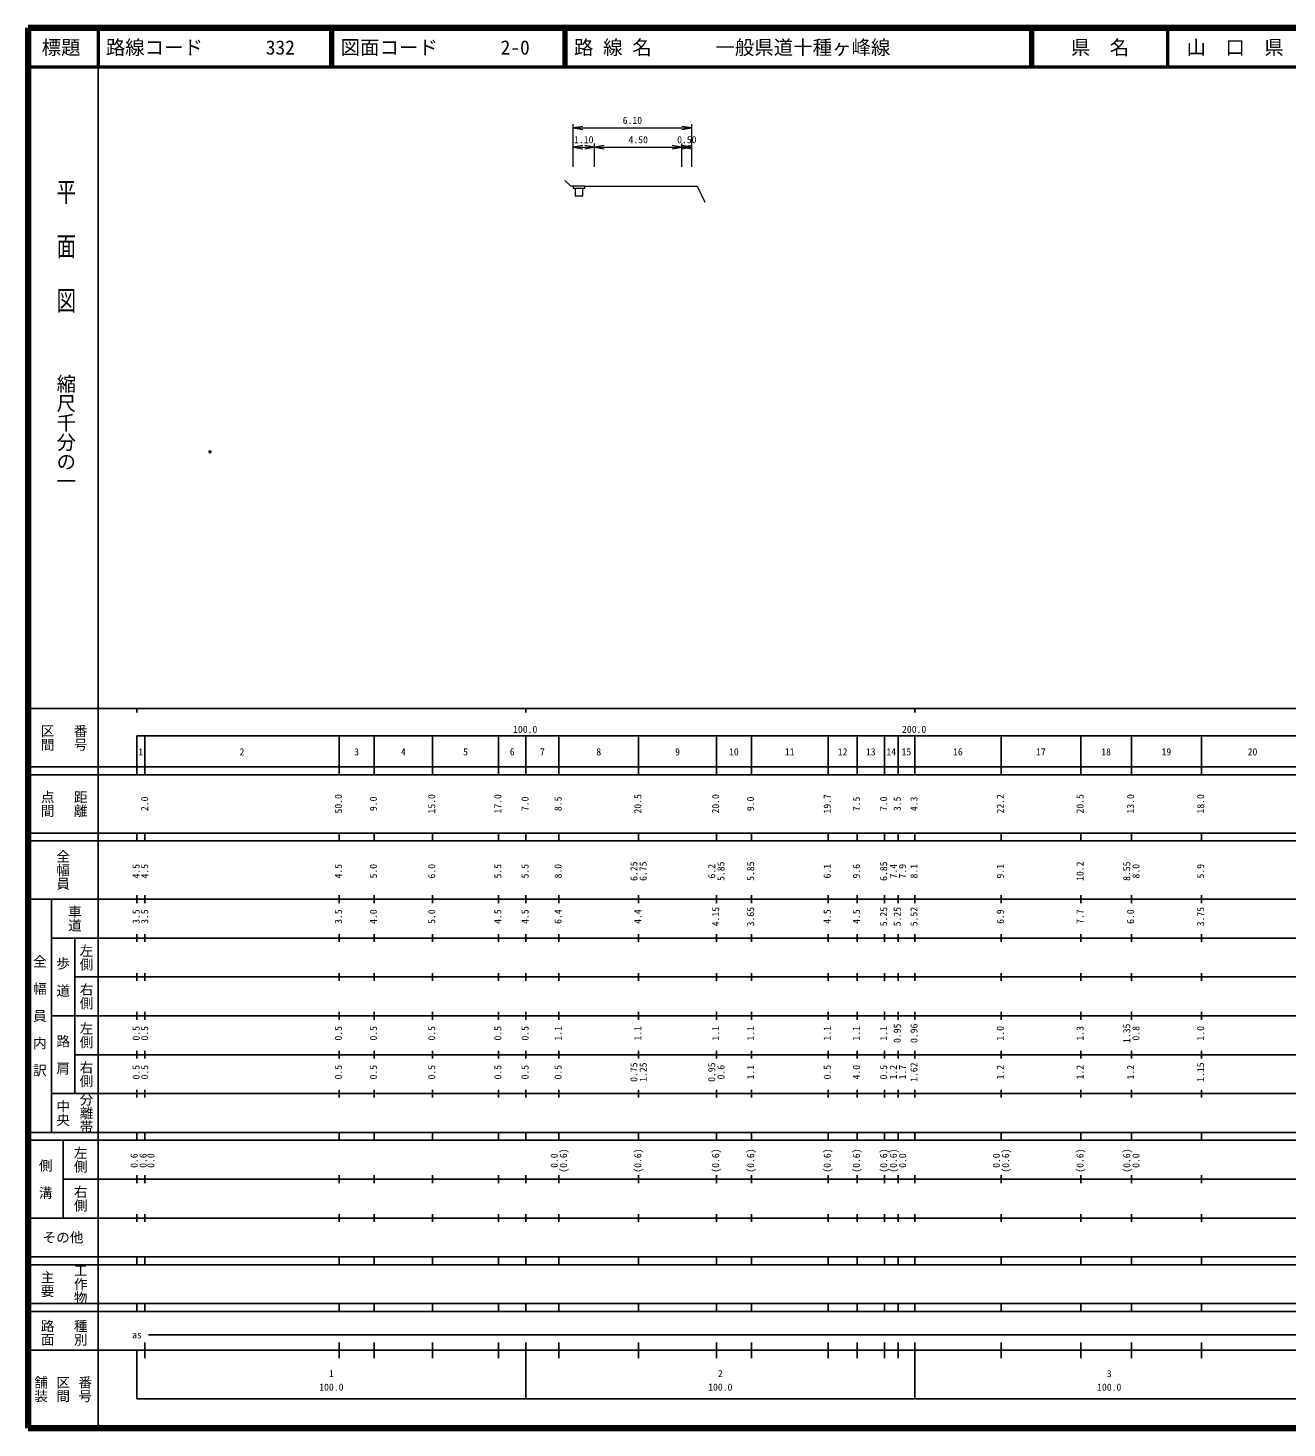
# Model space of a CAD drawing. Units: millimetres on the paper, with parts at other scales. Extents: x 40 to 680, y 20 to 380.
# Drawn here: x 40 to 363.7, y 20 to 380 of the extents above; entities that cross this region are included whole.
import ezdxf
from ezdxf.enums import TextEntityAlignment as Align

# ---------------------------------------------------------------- set-up
doc = ezdxf.new("R2010")
doc.units = ezdxf.units.MM
doc.header["$PDMODE"] = 32
doc.header["$PDSIZE"] = 0.5
for name, color, linetype, lineweight in [('M-BGD', 7, 'Continuous', 13), ('M-TTL', 2, 'Continuous', 140), ('M-TTL-BAND', 7, 'Continuous', 25), ('M-TTL-LINE', 7, 'Continuous', 50)]:
    doc.layers.add(name, color=color, linetype=linetype, lineweight=lineweight)
doc.layers.add('M-OTRS', color=6, linetype='Continuous')
doc.layers.add('M-TTL-TXT', color=7, linetype='Continuous')
doc.styles.add('@ＭＳ ゴシック', font='')
doc.styles.add('ＭＳ ゴシック', font='')
doc.styles.get('@ＭＳ ゴシック').set_extended_font_data('@MS Gothic')
doc.styles.get('ＭＳ ゴシック').set_extended_font_data('MS Gothic')

# ---------------------------------------------------------------- blocks, each defined once
blk = doc.blocks.new('open_arrow')
at = {"color": 0, "linetype": 'Continuous', "lineweight": -2}
blk.add_lwpolyline([(7.5, 1.25), (0, 0), (7.5, -1.25)], dxfattribs=at)

msp = doc.modelspace()

# ---------------------------------------------------------------- linework, layer by layer
at = {"layer": 'M-BGD'}
for p, q in [((180.152, 349.329), (180.152, 355.297)), ((180.152, 354.297), (210.652, 354.297)), ((210.652, 349.329), (210.652, 355.297)), ((180.152, 344.329), (180.152, 350.329)), ((180.152, 349.329), (185.652, 349.329)), ((185.652, 344.329), (185.652, 350.329)), ((185.652, 349.329), (208.152, 349.329)), ((208.152, 344.329), (208.152, 350.329)), ((208.152, 349.329), (210.652, 349.329)), ((210.652, 344.329), (210.652, 350.329)), ((179.566, 339.329), (178.043, 340.758)), ((180.152, 339.329), (179.566, 339.329)), ((183.152, 339.329), (180.152, 339.329)), ((180.152, 339.329), (180.152, 338.829)), ((180.152, 338.829), (183.152, 338.829)), ((180.652, 338.829), (180.652, 336.829)), ((182.652, 336.829), (182.652, 338.829)), ((183.152, 339.329), (185.652, 339.329)), ((183.152, 338.829), (183.152, 339.329)), ((185.652, 339.329), (208.152, 339.329)), ((208.152, 339.329), (210.652, 339.329)), ((210.652, 339.329), (212.087, 339.329)), ((212.087, 339.329), (214.043, 335.191)), ((180.652, 336.829), (182.652, 336.829))]:
    msp.add_line(p, q, dxfattribs=at)
at = {"layer": 'M-OTRS'}
msp.add_point((86.799, 271.048), dxfattribs=at)
at = {"layer": 'M-TTL'}
for p, q in [((40, 380), (40, 20)), ((680, 380), (40, 380)), ((40, 20), (680, 20))]:
    msp.add_line(p, q, dxfattribs=at)
at = {"layer": 'M-TTL-BAND'}
for p, q in [((58, 370), (58, 20)), ((40, 205), (579, 205)), ((68, 205), (68, 204)), ((168, 205), (168, 204)), ((268, 205), (268, 204)), ((68, 198), (579, 198)), ((68, 198), (68, 188)), ((70, 188), (70, 198)), ((120, 188), (120, 198)), ((129, 188), (129, 198)), ((144, 188), (144, 198)), ((161, 188), (161, 198)), ((168, 188), (168, 198)), ((176.5, 188), (176.5, 198)), ((197, 188), (197, 198)), ((217, 188), (217, 198)), ((226, 188), (226, 198)), ((245.7, 188), (245.7, 198)), ((253.2, 188), (253.2, 198)), ((260.2, 188), (260.2, 198)), ((263.7, 188), (263.7, 198)), ((268, 188), (268, 198)), ((290.2, 188), (290.2, 198)), ((310.7, 188), (310.7, 198)), ((323.7, 188), (323.7, 198)), ((341.7, 188), (341.7, 198)), ((40, 190), (579, 190)), ((40, 188), (579, 188)), ((40, 173), (579, 173)), ((68, 171), (68, 173)), ((70, 171), (70, 173)), ((120, 171), (120, 173)), ((129, 171), (129, 173)), ((144, 171), (144, 173)), ((161, 171), (161, 173)), ((168, 171), (168, 173)), ((176.5, 171), (176.5, 173)), ((197, 171), (197, 173)), ((217, 171), (217, 173)), ((226, 171), (226, 173)), ((245.7, 171), (245.7, 173)), ((253.2, 171), (253.2, 173)), ((260.2, 171), (260.2, 173)), ((263.7, 171), (263.7, 173)), ((268, 171), (268, 173)), ((290.2, 171), (290.2, 173)), ((310.7, 171), (310.7, 173)), ((323.7, 171), (323.7, 173)), ((341.7, 171), (341.7, 173)), ((40, 171), (579, 171)), ((40, 156), (579, 156)), ((46, 96), (46, 156)), ((68, 155), (68, 157)), ((70, 155), (70, 157)), ((120, 155), (120, 157)), ((129, 155), (129, 157)), ((144, 155), (144, 157)), ((161, 155), (161, 157)), ((168, 155), (168, 157)), ((176.5, 155), (176.5, 157)), ((197, 155), (197, 157)), ((217, 155), (217, 157)), ((226, 155), (226, 157)), ((245.7, 155), (245.7, 157)), ((253.2, 155), (253.2, 157)), ((260.2, 155), (260.2, 157)), ((263.7, 155), (263.7, 157)), ((268, 155), (268, 157)), ((290.2, 155), (290.2, 157)), ((310.7, 155), (310.7, 157)), ((323.7, 155), (323.7, 157)), ((341.7, 155), (341.7, 157)), ((46, 146), (579, 146)), ((52, 146), (52, 106)), ((68, 145), (68, 147)), ((70, 145), (70, 147)), ((120, 145), (120, 147)), ((129, 145), (129, 147)), ((144, 145), (144, 147)), ((161, 145), (161, 147)), ((168, 145), (168, 147)), ((176.5, 145), (176.5, 147)), ((197, 145), (197, 147)), ((217, 145), (217, 147)), ((226, 145), (226, 147)), ((245.7, 145), (245.7, 147)), ((253.2, 145), (253.2, 147)), ((260.2, 145), (260.2, 147)), ((263.7, 145), (263.7, 147)), ((268, 145), (268, 147)), ((290.2, 145), (290.2, 147)), ((310.7, 145), (310.7, 147)), ((323.7, 145), (323.7, 147)), ((341.7, 145), (341.7, 147)), ((68, 135), (68, 137)), ((70, 135), (70, 137)), ((120, 135), (120, 137)), ((129, 135), (129, 137)), ((144, 135), (144, 137)), ((161, 135), (161, 137)), ((168, 135), (168, 137)), ((176.5, 135), (176.5, 137)), ((197, 135), (197, 137)), ((217, 135), (217, 137)), ((226, 135), (226, 137)), ((245.7, 135), (245.7, 137)), ((253.2, 135), (253.2, 137)), ((260.2, 135), (260.2, 137)), ((263.7, 135), (263.7, 137)), ((268, 135), (268, 137)), ((290.2, 135), (290.2, 137)), ((310.7, 135), (310.7, 137)), ((323.7, 135), (323.7, 137)), ((341.7, 135), (341.7, 137)), ((52, 136), (579, 136)), ((46, 126), (579, 126)), ((68, 125), (68, 127)), ((70, 125), (70, 127)), ((120, 125), (120, 127)), ((129, 125), (129, 127)), ((144, 125), (144, 127)), ((161, 125), (161, 127)), ((168, 125), (168, 127)), ((176.5, 125), (176.5, 127)), ((197, 125), (197, 127)), ((217, 125), (217, 127)), ((226, 125), (226, 127)), ((245.7, 125), (245.7, 127)), ((253.2, 125), (253.2, 127)), ((260.2, 125), (260.2, 127)), ((263.7, 125), (263.7, 127)), ((268, 125), (268, 127)), ((290.2, 125), (290.2, 127)), ((310.7, 125), (310.7, 127)), ((323.7, 125), (323.7, 127)), ((341.7, 125), (341.7, 127)), ((52, 116), (579, 116)), ((68, 115), (68, 117)), ((70, 115), (70, 117)), ((120, 115), (120, 117)), ((129, 115), (129, 117)), ((144, 115), (144, 117)), ((161, 115), (161, 117)), ((168, 115), (168, 117)), ((176.5, 115), (176.5, 117)), ((197, 115), (197, 117)), ((217, 115), (217, 117)), ((226, 115), (226, 117)), ((245.7, 115), (245.7, 117)), ((253.2, 115), (253.2, 117)), ((260.2, 115), (260.2, 117)), ((263.7, 115), (263.7, 117)), ((268, 115), (268, 117)), ((290.2, 115), (290.2, 117)), ((310.7, 115), (310.7, 117)), ((323.7, 115), (323.7, 117)), ((341.7, 115), (341.7, 117)), ((46, 106), (579, 106)), ((68, 105), (68, 107)), ((70, 105), (70, 107)), ((120, 105), (120, 107)), ((129, 105), (129, 107)), ((144, 105), (144, 107)), ((161, 105), (161, 107)), ((168, 105), (168, 107)), ((176.5, 105), (176.5, 107)), ((197, 105), (197, 107)), ((217, 105), (217, 107)), ((226, 105), (226, 107)), ((245.7, 105), (245.7, 107)), ((253.2, 105), (253.2, 107)), ((260.2, 105), (260.2, 107)), ((263.7, 105), (263.7, 107)), ((268, 105), (268, 107)), ((290.2, 105), (290.2, 107)), ((310.7, 105), (310.7, 107)), ((323.7, 105), (323.7, 107)), ((341.7, 105), (341.7, 107)), ((40, 96), (579, 96)), ((40, 94), (579, 94)), ((49, 94), (49, 74)), ((68, 94), (68, 96)), ((70, 94), (70, 96)), ((120, 94), (120, 96)), ((129, 94), (129, 96)), ((144, 94), (144, 96)), ((161, 94), (161, 96)), ((168, 94), (168, 96)), ((176.5, 94), (176.5, 96)), ((197, 94), (197, 96)), ((217, 94), (217, 96)), ((226, 94), (226, 96)), ((245.7, 94), (245.7, 96)), ((253.2, 94), (253.2, 96)), ((260.2, 94), (260.2, 96)), ((263.7, 94), (263.7, 96)), ((268, 94), (268, 96)), ((290.2, 94), (290.2, 96)), ((310.7, 94), (310.7, 96)), ((323.7, 94), (323.7, 96)), ((341.7, 94), (341.7, 96)), ((49, 84), (579, 84)), ((68, 83), (68, 85)), ((70, 83), (70, 85)), ((120, 83), (120, 85)), ((129, 83), (129, 85)), ((144, 83), (144, 85)), ((161, 83), (161, 85)), ((168, 83), (168, 85)), ((176.5, 83), (176.5, 85)), ((197, 83), (197, 85)), ((217, 83), (217, 85)), ((226, 83), (226, 85)), ((245.7, 83), (245.7, 85)), ((253.2, 83), (253.2, 85)), ((260.2, 83), (260.2, 85)), ((263.7, 83), (263.7, 85)), ((268, 83), (268, 85)), ((290.2, 83), (290.2, 85)), ((310.7, 83), (310.7, 85)), ((323.7, 83), (323.7, 85)), ((341.7, 83), (341.7, 85)), ((40, 74), (579, 74)), ((68, 73), (68, 75)), ((70, 73), (70, 75)), ((120, 73), (120, 75)), ((129, 73), (129, 75)), ((144, 73), (144, 75)), ((161, 73), (161, 75)), ((168, 73), (168, 75)), ((176.5, 73), (176.5, 75)), ((197, 73), (197, 75)), ((217, 73), (217, 75)), ((226, 73), (226, 75)), ((245.7, 73), (245.7, 75)), ((253.2, 73), (253.2, 75)), ((260.2, 73), (260.2, 75)), ((263.7, 73), (263.7, 75)), ((268, 73), (268, 75)), ((290.2, 73), (290.2, 75)), ((310.7, 73), (310.7, 75)), ((323.7, 73), (323.7, 75)), ((341.7, 73), (341.7, 75)), ((40, 64), (579, 64)), ((40, 62), (579, 62)), ((68, 62), (68, 64)), ((70, 62), (70, 64)), ((120, 62), (120, 64)), ((129, 62), (129, 64)), ((144, 62), (144, 64)), ((161, 62), (161, 64)), ((168, 62), (168, 64)), ((176.5, 62), (176.5, 64)), ((197, 62), (197, 64)), ((217, 62), (217, 64)), ((226, 62), (226, 64)), ((245.7, 62), (245.7, 64)), ((253.2, 62), (253.2, 64)), ((260.2, 62), (260.2, 64)), ((263.7, 62), (263.7, 64)), ((268, 62), (268, 64)), ((290.2, 62), (290.2, 64)), ((310.7, 62), (310.7, 64)), ((323.7, 62), (323.7, 64)), ((341.7, 62), (341.7, 64)), ((40, 52), (579, 52)), ((68, 50), (68, 52)), ((70, 50), (70, 52)), ((120, 50), (120, 52)), ((129, 50), (129, 52)), ((144, 50), (144, 52)), ((161, 50), (161, 52)), ((168, 50), (168, 52)), ((176.5, 50), (176.5, 52)), ((197, 50), (197, 52)), ((217, 50), (217, 52)), ((226, 50), (226, 52)), ((245.7, 50), (245.7, 52)), ((253.2, 50), (253.2, 52)), ((260.2, 50), (260.2, 52)), ((263.7, 50), (263.7, 52)), ((268, 50), (268, 52)), ((290.2, 50), (290.2, 52)), ((310.7, 50), (310.7, 52)), ((323.7, 50), (323.7, 52)), ((341.7, 50), (341.7, 52)), ((40, 50), (579, 50)), ((71, 44), (565, 44)), ((40, 40), (579, 40)), ((68, 40), (68, 27.5)), ((70, 38), (70, 42)), ((120, 38), (120, 42)), ((129, 38), (129, 42)), ((144, 38), (144, 42)), ((161, 38), (161, 42)), ((168, 27.5), (168, 42)), ((176.5, 38), (176.5, 42)), ((197, 38), (197, 42)), ((217, 38), (217, 42)), ((226, 38), (226, 42)), ((245.7, 38), (245.7, 42)), ((253.2, 38), (253.2, 42)), ((260.2, 38), (260.2, 42)), ((263.7, 38), (263.7, 42)), ((268, 27.5), (268, 42)), ((290.2, 38), (290.2, 42)), ((310.7, 38), (310.7, 42)), ((323.7, 38), (323.7, 42)), ((341.7, 38), (341.7, 42)), ((68, 27.5), (579, 27.5))]:
    msp.add_line(p, q, dxfattribs=at)
at = {"layer": 'M-TTL-LINE'}
for p, q in [((58, 380), (58, 370)), ((117.75, 380), (117.75, 370)), ((118.25, 380), (118.25, 370)), ((177.75, 380), (177.75, 370)), ((178.25, 380), (178.25, 370)), ((297.75, 380), (297.75, 370)), ((298.25, 380), (298.25, 370)), ((333, 380), (333, 370)), ((40, 370), (680, 370))]:
    msp.add_line(p, q, dxfattribs=at)

# ---------------------------------------------------------------- block references
at = {"layer": 'M-BGD', "xscale": 0.333, "yscale": 0.333}
for p in [(180.152, 354.297), (180.152, 349.329), (185.652, 349.329), (208.152, 349.329)]:
    msp.add_blockref('open_arrow', p, dxfattribs=at)
at = {"layer": 'M-BGD', "xscale": 0.333, "yscale": 0.333, "rotation": 180}
for p in [(210.652, 354.297), (185.652, 349.329), (208.152, 349.329), (210.652, 349.329)]:
    msp.add_blockref('open_arrow', p, dxfattribs=at)

# ---------------------------------------------------------------- texts
at = {"layer": 'M-BGD', "style": 'ＭＳ ゴシック'}
for s, p in [('6.10', (195.402, 354.797)), ('1.10', (182.902, 349.829)), ('4.50', (196.902, 349.829)), ('0.50', (209.402, 349.829))]:
    msp.add_text(s, height=1.833, dxfattribs=at).set_placement(p, align=Align.BOTTOM_CENTER)
at = {"layer": 'M-TTL-BAND', "style": '@ＭＳ ゴシック', "width": 1.4}
msp.add_text('平  面  図', height=3.666, rotation=270, dxfattribs=at).set_placement((49.777, 306.475), align=Align.MIDDLE_RIGHT)
at = {"layer": 'M-TTL-BAND', "style": '@ＭＳ ゴシック'}
msp.add_text('縮尺千分の一', height=3.666, rotation=270, dxfattribs=at).set_placement((49.777, 261.03), align=Align.MIDDLE_RIGHT)
for s, p in [('区間', (45, 197.5)), ('番号', (53.5, 197.5)), ('点間', (45, 180.5)), ('距離', (53.5, 180.5)), ('全幅員', (49, 163.5)), ('車道', (52, 151)), ('左側', (55, 141)), ('全\u3000幅\u3000員\u3000内\u3000訳', (43, 126)), ('歩\u3000道', (49, 136)), ('右側', (55, 131)), ('左側', (55, 121)), ('路\u3000肩', (49, 116)), ('右側', (55, 111)), ('分離帯', (55, 101)), ('中央', (49, 101)), ('左側', (53.5, 89)), ('側\u3000溝', (44.5, 84)), ('右側', (53.5, 79)), ('工作物', (53.5, 57)), ('主要', (45, 57)), ('路面', (45, 44.5)), ('種別', (53.5, 44.5)), ('舗装', (43.333, 30)), ('区間', (49, 30)), ('番号', (54.667, 30))]:
    msp.add_text(s, height=2.566, rotation=270, dxfattribs=at).set_placement(p, align=Align.MIDDLE_CENTER)
at = {"layer": 'M-TTL-BAND', "style": 'ＭＳ ゴシック'}
for s, p in [('100.0', (167.844, 198.195)), ('200.0', (267.844, 198.195)), ('1', (69, 192.405)), ('2', (95, 192.405)), ('3', (124.5, 192.405)), ('4', (136.5, 192.405)), ('5', (152.5, 192.405)), ('6', (164.5, 192.405)), ('7', (172.25, 192.405)), ('8', (186.75, 192.405)), ('9', (207, 192.405)), ('10', (221.5, 192.405)), ('11', (235.85, 192.405)), ('12', (249.45, 192.405)), ('13', (256.7, 192.405)), ('14', (261.95, 192.405)), ('15', (265.85, 192.405)), ('16', (279.1, 192.405)), ('17', (300.45, 192.405)), ('18', (317.2, 192.405)), ('19', (332.7, 192.405)), ('20', (354.85, 192.405)), ('as', (68, 42.5)), ('1', (118, 32.523)), ('2', (218, 32.523)), ('3', (318, 32.523)), ('100.0', (118, 29.033)), ('100.0', (218, 29.033)), ('100.0', (318, 29.033))]:
    msp.add_text(s, height=1.833, dxfattribs=at).set_placement(p, align=Align.BOTTOM_CENTER)
for s, p in [('2.0', (71.452, 180.5)), ('50.0', (121.251, 180.5)), ('9.0', (130.251, 180.5)), ('15.0', (145.251, 180.5)), ('17.0', (162.251, 180.5)), ('7.0', (169.251, 180.5)), ('8.5', (177.751, 180.5)), ('20.5', (198.251, 180.5)), ('20.0', (218.251, 180.5)), ('9.0', (227.251, 180.5)), ('19.7', (246.951, 180.5)), ('7.5', (254.451, 180.5)), ('7.0', (261.451, 180.5)), ('3.5', (264.951, 180.5)), ('4.3', (269.251, 180.5)), ('22.2', (291.451, 180.5)), ('20.5', (311.951, 180.5)), ('13.0', (324.951, 180.5)), ('18.0', (342.951, 180.5)), ('4.5', (69.251, 163.174)), ('4.5', (71.452, 163.174)), ('4.5', (121.251, 163.174)), ('5.0', (130.251, 163.174)), ('6.0', (145.251, 163.174)), ('5.5', (162.251, 163.174)), ('5.5', (169.251, 163.174)), ('8.0', (177.751, 163.174)), ('6.25', (197.251, 163.174)), ('6.75', (199.621, 163.174)), ('6.2', (217.251, 163.174)), ('5.85', (219.621, 163.174)), ('5.85', (227.251, 163.174)), ('6.1', (246.951, 163.174)), ('9.6', (254.451, 163.174)), ('6.85', (261.451, 163.174)), ('7.4', (263.951, 163.174)), ('7.9', (266.321, 163.174)), ('8.1', (269.251, 163.174)), ('9.1', (291.451, 163.174)), ('10.2', (311.951, 163.174)), ('8.55', (323.951, 163.174)), ('8.0', (326.321, 163.174)), ('5.9', (342.951, 163.174)), ('3.5', (69.251, 151.5)), ('3.5', (71.452, 151.5)), ('3.5', (121.251, 151.5)), ('4.0', (130.251, 151.5)), ('5.0', (145.251, 151.5)), ('4.5', (162.251, 151.5)), ('4.5', (169.251, 151.5)), ('6.4', (177.751, 151.5)), ('4.4', (198.251, 151.5)), ('4.15', (218.251, 151.5)), ('3.65', (227.251, 151.5)), ('4.5', (246.951, 151.5)), ('4.5', (254.451, 151.5)), ('5.25', (261.451, 151.5)), ('5.25', (264.951, 151.5)), ('5.52', (269.251, 151.5)), ('6.9', (291.451, 151.5)), ('7.7', (311.951, 151.5)), ('6.0', (324.951, 151.5)), ('3.75', (342.951, 151.5)), ('0.5', (69.251, 121.5)), ('0.5', (71.452, 121.5)), ('0.5', (121.251, 121.5)), ('0.5', (130.251, 121.5)), ('0.5', (145.251, 121.5)), ('0.5', (162.251, 121.5)), ('0.5', (169.251, 121.5)), ('1.1', (177.751, 121.5)), ('1.1', (198.251, 121.5)), ('1.1', (218.251, 121.5)), ('1.1', (227.251, 121.5)), ('1.1', (246.951, 121.5)), ('1.1', (254.451, 121.5)), ('1.1', (261.451, 121.5)), ('0.95', (264.951, 121.5)), ('0.96', (269.251, 121.5)), ('1.0', (291.451, 121.5)), ('1.3', (311.951, 121.5)), ('1.35', (323.951, 121.5)), ('0.8', (326.321, 121.5)), ('1.0', (342.951, 121.5)), ('0.5', (69.251, 111.5)), ('0.5', (71.452, 111.5)), ('0.5', (121.251, 111.5)), ('0.5', (130.251, 111.5)), ('0.5', (145.251, 111.5)), ('0.5', (162.251, 111.5)), ('0.5', (169.251, 111.5)), ('0.5', (177.751, 111.5)), ('0.75', (197.251, 111.5)), ('1.25', (199.621, 111.5)), ('0.95', (217.251, 111.5)), ('0.6', (219.621, 111.5)), ('1.1', (227.251, 111.5)), ('0.5', (246.951, 111.5)), ('4.0', (254.451, 111.5)), ('0.5', (261.451, 111.5)), ('1.2', (263.951, 111.5)), ('1.7', (266.321, 111.5)), ('1.62', (269.251, 111.5)), ('1.2', (291.451, 111.5)), ('1.2', (311.951, 111.5)), ('1.2', (324.951, 111.5)), ('1.15', (342.951, 111.5)), ('0.6', (68.745, 88.764)), ('0.6', (71.051, 88.764)), ('0.0', (73.041, 88.764)), ('0.0', (176.751, 88.764)), ('(0.6)', (179.121, 88.764)), ('(0.6)', (198.251, 88.764)), ('(0.6)', (218.251, 88.764)), ('(0.6)', (227.251, 88.764)), ('(0.6)', (246.951, 88.764)), ('(0.6)', (254.451, 88.764)), ('(0.6)', (261.451, 88.764)), ('(0.6)', (263.951, 88.764)), ('0.0', (266.321, 88.764)), ('0.0', (290.451, 88.764)), ('(0.6)', (292.821, 88.764)), ('(0.6)', (311.951, 88.764)), ('(0.6)', (323.951, 88.764)), ('0.0', (326.321, 88.764))]:
    msp.add_text(s, height=1.833, rotation=90, dxfattribs=at).set_placement(p, align=Align.BOTTOM_CENTER)
msp.add_text('その他', height=2.566, dxfattribs=at).set_placement((49, 69), align=Align.MIDDLE_CENTER)
at = {"layer": 'M-TTL-TXT', "style": 'ＭＳ ゴシック'}
for s, p in [('標題', (48.5, 375)), ('県\u3000名', (315.625, 375)), ('山\u3000口\u3000県', (350.375, 375))]:
    msp.add_text(s, height=3.666, dxfattribs=at).set_placement(p, align=Align.MIDDLE_CENTER)
for s, p in [('路線コード', (60, 375)), ('332', (101.142, 375)), ('図面コード', (120.38, 375)), ('2-0', (161.521, 375)), ('路 線 名', (180.38, 375)), ('一般県道十種ヶ峰線', (216.734, 375))]:
    msp.add_text(s, height=3.666, dxfattribs=at).set_placement(p, align=Align.MIDDLE_LEFT)

doc.saveas('drawing.dxf')
